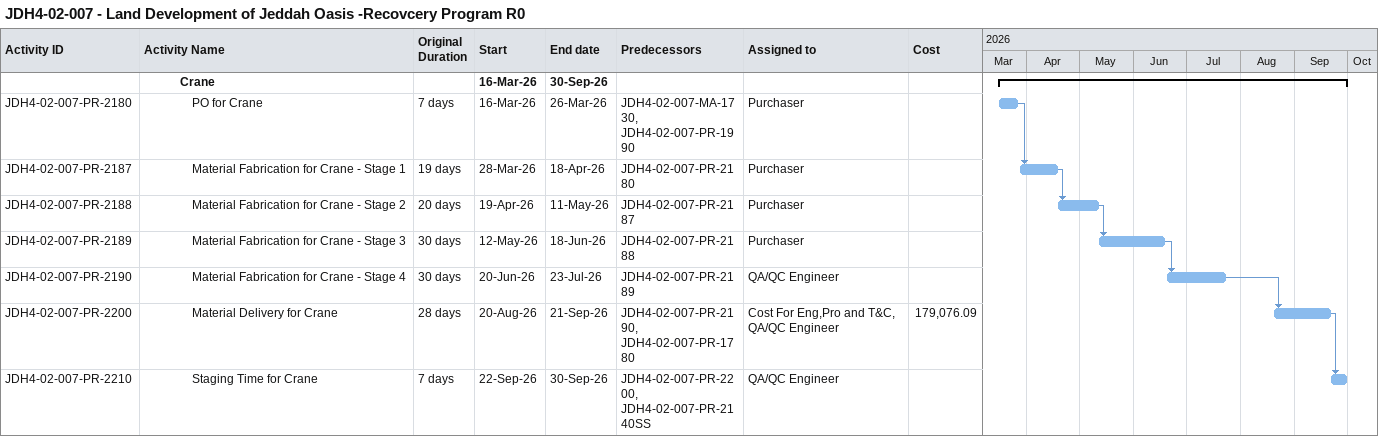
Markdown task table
JDH4-02-007 - Land Development of Jeddah Oasis -Recovcery Program R0

| ID | Level | Task | Original duration | Start | Finish | Predecessors | Resources | Cost |
|---|---|---|---|---|---|---|---|---|
|  | 4 | **Crane** |  | 2026-03-16 | 2026-09-30 |  |  |  |
| JDH4-02-007-PR-2180 | 5 | PO for Crane | 7d | 2026-03-16 | 2026-03-26 | JDH4-02-007-MA-1730, JDH4-02-007-PR-1990 | Purchaser |  |
| JDH4-02-007-PR-2187 | 5 | Material Fabrication for Crane - Stage 1 | 19d | 2026-03-28 | 2026-04-18 | JDH4-02-007-PR-2180 | Purchaser |  |
| JDH4-02-007-PR-2188 | 5 | Material Fabrication for Crane - Stage 2 | 20d | 2026-04-19 | 2026-05-11 | JDH4-02-007-PR-2187 | Purchaser |  |
| JDH4-02-007-PR-2189 | 5 | Material Fabrication for Crane - Stage 3 | 30d | 2026-05-12 | 2026-06-18 | JDH4-02-007-PR-2188 | Purchaser |  |
| JDH4-02-007-PR-2190 | 5 | Material Fabrication for Crane - Stage 4 | 30d | 2026-06-20 | 2026-07-23 | JDH4-02-007-PR-2189 | QA/QC Engineer |  |
| JDH4-02-007-PR-2200 | 5 | Material Delivery for Crane | 28d | 2026-08-20 | 2026-09-21 | JDH4-02-007-PR-2190, JDH4-02-007-PR-1780 | Cost For Eng,Pro and T&C, QA/QC Engineer | 179076.09 |
| JDH4-02-007-PR-2210 | 5 | Staging Time for Crane | 7d | 2026-09-22 | 2026-09-30 | JDH4-02-007-PR-2200, JDH4-02-007-PR-2140SS | QA/QC Engineer |  |
